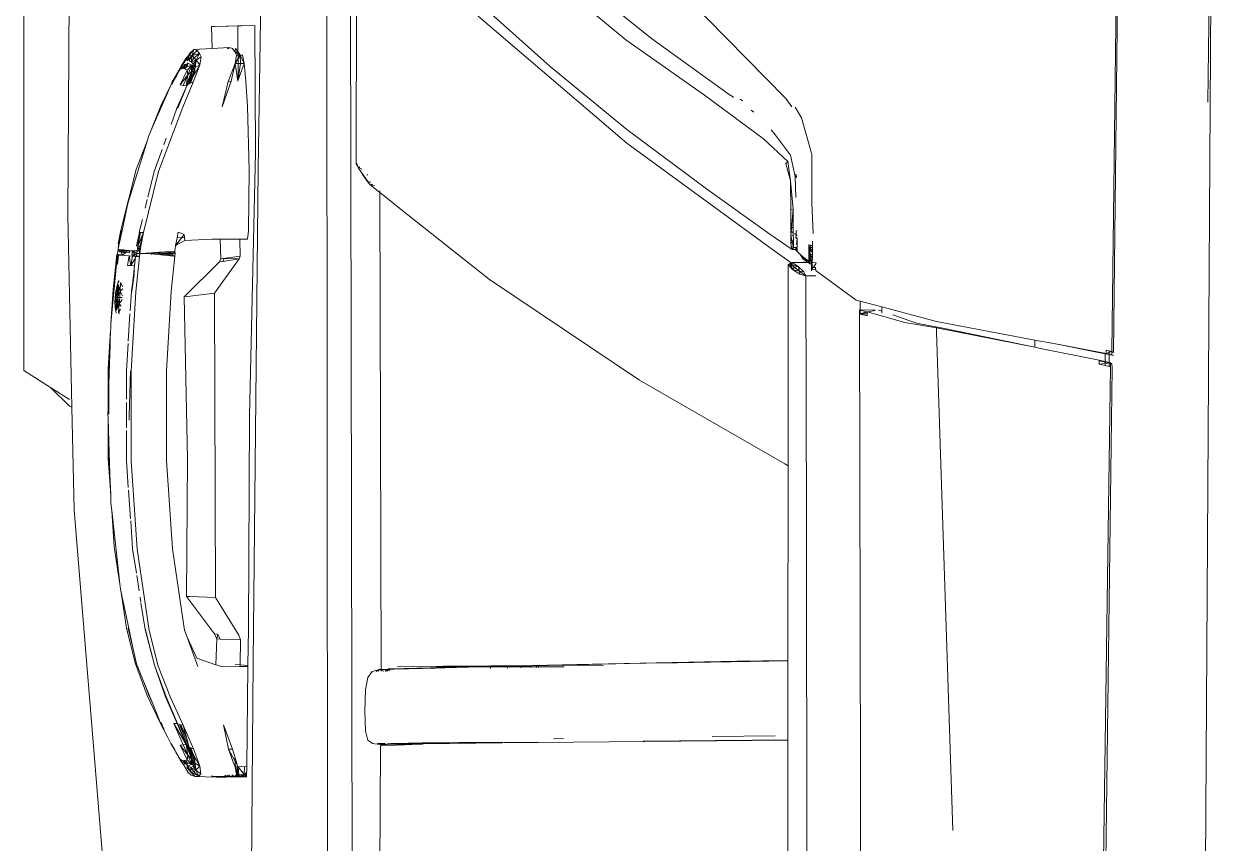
# Model space of a CAD drawing. Header units: millimetres. Extents: x 1010 to 1494, y -119 to 564.
# Drawn here: x 1339.3631 to 1339.8109, y 491.6305 to 491.9393 of the extents above; entities that cross this region are included whole.
import ezdxf

# ---------------------------------------------------------------- set-up
doc = ezdxf.new("R2010")
doc.units = ezdxf.units.MM
doc.layers.get('0').update_dxf_attribs({"lineweight": 9})
doc.layers.add('Edges', color=7, linetype='Continuous', lineweight=9)

# ---------------------------------------------------------------- blocks, each defined once
blk = doc.blocks.new('chevy tahoe pl')
at = {"layer": 'Edges'}
for p, q in [((178.406, 96.562), (178.631, 96.919)), ((178.631, 96.919), (207.671, 96.919)), ((178.158, 96.31), (178.406, 96.562)), ((178.246, 96.31), (178.406, 96.562)), ((172.014, 95.86), (176.776, 96.25)), ((176.776, 96.25), (178.144, 96.28)), ((178.144, 96.28), (180.7, 96.335)), ((178.144, 96.28), (178.158, 96.31)), ((180.7, 96.335), (185.23, 96.308)), ((176.772, 95.75), (175.796, 95.643)), ((176.288, 95.716), (176.772, 95.75)), ((176.868, 95.76), (176.772, 95.75)), ((176.975, 95.764), (176.868, 95.76)), ((176.975, 95.764), (177.463, 95.798)), ((177.249, 95.773), (176.975, 95.764)), ((177.249, 95.773), (177.465, 95.788)), ((177.695, 95.788), (177.249, 95.773)), ((177.991, 95.798), (177.463, 95.798)), ((177.465, 95.788), (177.695, 95.788)), ((177.991, 95.798), (177.695, 95.788)), ((178.055, 95.8), (177.991, 95.798)), ((178.052, 95.788), (178.447, 95.788)), ((178.125, 95.798), (178.054, 95.798)), ((178.125, 95.798), (178.055, 95.8)), ((178.655, 95.797), (178.125, 95.798)), ((178.447, 95.788), (178.125, 95.798)), ((178.447, 95.788), (178.657, 95.788)), ((178.865, 95.775), (178.447, 95.788)), ((178.655, 95.797), (179.172, 95.765)), ((178.657, 95.788), (178.865, 95.775)), ((178.865, 95.775), (178.952, 95.769)), ((179.172, 95.765), (178.865, 95.775)), ((179.172, 95.765), (179.182, 95.764)), ((179.212, 95.764), (179.182, 95.764)), ((179.256, 95.76), (179.212, 95.764)), ((179.256, 95.76), (179.712, 95.731)), ((179.581, 95.73), (179.256, 95.76)), ((175.683, 95.626), (175.208, 95.554)), ((175.683, 95.626), (175.209, 95.524)), ((175.726, 95.635), (175.683, 95.626)), ((175.796, 95.643), (175.726, 95.635)), ((176.288, 95.716), (175.796, 95.643)), ((179.39, 95.648), (179.405, 95.662)), ((179.395, 95.693), (179.475, 95.703)), ((179.405, 95.662), (179.448, 95.632)), ((179.52, 95.649), (179.405, 95.662)), ((179.435, 95.685), (179.477, 95.697)), ((179.435, 95.685), (179.605, 95.673)), ((179.477, 95.667), (179.435, 95.685)), ((179.475, 95.703), (179.603, 95.701)), ((179.475, 95.697), (179.475, 95.703)), ((179.477, 95.697), (179.52, 95.709)), ((179.605, 95.673), (179.477, 95.697)), ((179.605, 95.673), (179.477, 95.667)), ((179.52, 95.649), (179.477, 95.667)), ((179.52, 95.649), (179.49, 95.625)), ((179.52, 95.709), (179.605, 95.703)), ((179.52, 95.709), (179.605, 95.673)), ((179.52, 95.649), (179.605, 95.673)), ((179.605, 95.643), (179.52, 95.649)), ((179.52, 95.649), (179.577, 95.613)), ((179.568, 95.693), (179.603, 95.701)), ((179.581, 95.73), (179.711, 95.722)), ((180.048, 95.687), (179.581, 95.73)), ((179.603, 95.701), (179.602, 95.691)), ((179.603, 95.701), (179.73, 95.685)), ((179.639, 95.686), (179.603, 95.701)), ((179.605, 95.643), (179.603, 95.61)), ((179.605, 95.673), (179.605, 95.703)), ((179.605, 95.703), (179.69, 95.697)), ((179.69, 95.697), (179.605, 95.673)), ((179.732, 95.679), (179.605, 95.673)), ((179.605, 95.673), (179.732, 95.649)), ((179.775, 95.661), (179.605, 95.673)), ((179.605, 95.673), (179.605, 95.643)), ((179.69, 95.637), (179.605, 95.673)), ((179.69, 95.637), (179.605, 95.643)), ((179.69, 95.637), (179.627, 95.608)), ((179.69, 95.697), (179.732, 95.679)), ((179.732, 95.649), (179.69, 95.637)), ((179.69, 95.637), (179.804, 95.633)), ((179.69, 95.637), (179.721, 95.604)), ((179.712, 95.731), (180.177, 95.683)), ((179.73, 95.685), (179.729, 95.675)), ((179.73, 95.685), (179.826, 95.659)), ((179.732, 95.679), (179.775, 95.661)), ((179.775, 95.661), (179.732, 95.649)), ((179.746, 95.603), (179.804, 95.633)), ((179.805, 95.657), (179.826, 95.659)), ((179.825, 95.653), (179.826, 95.659)), ((180.048, 95.687), (180.046, 95.678)), ((180.046, 95.678), (180.046, 95.674)), ((180.049, 95.677), (180.046, 95.678)), ((180.046, 95.674), (180.049, 95.674)), ((180.049, 95.677), (180.048, 95.687)), ((180.168, 95.674), (180.048, 95.687)), ((180.128, 95.663), (180.048, 95.687)), ((180.049, 95.674), (180.049, 95.677)), ((180.174, 95.664), (180.049, 95.677)), ((180.049, 95.674), (180.166, 95.658)), ((180.164, 95.584), (180.166, 95.658)), ((180.169, 95.608), (180.164, 95.608)), ((180.169, 95.651), (180.165, 95.652)), ((180.165, 95.651), (180.169, 95.651)), ((180.169, 95.651), (180.165, 95.65)), ((180.165, 95.651), (180.169, 95.651)), ((180.169, 95.651), (180.165, 95.651)), ((180.168, 95.674), (180.169, 95.651)), ((180.169, 95.651), (180.174, 95.664)), ((180.169, 95.651), (180.169, 95.608)), ((180.212, 95.629), (180.169, 95.608)), ((180.192, 95.571), (180.169, 95.608)), ((180.174, 95.664), (180.176, 95.675)), ((180.176, 95.675), (180.177, 95.683)), ((180.179, 95.674), (180.176, 95.675)), ((180.177, 95.683), (180.179, 95.674)), ((180.22, 95.667), (180.179, 95.674)), ((180.212, 95.629), (180.192, 95.571)), ((180.236, 95.594), (180.192, 95.571)), ((180.203, 95.58), (180.242, 95.652)), ((180.203, 95.58), (180.21, 95.645)), ((180.236, 95.594), (180.203, 95.58)), ((180.242, 95.652), (180.21, 95.645)), ((180.212, 95.629), (180.237, 95.605)), ((180.22, 95.667), (180.229, 95.534)), ((180.22, 95.667), (180.244, 95.665)), ((180.223, 95.472), (180.22, 95.667)), ((180.236, 95.594), (180.229, 95.534)), ((180.242, 95.652), (180.236, 95.594)), ((180.244, 95.665), (180.242, 95.652)), ((180.255, 95.663), (180.244, 95.665)), ((180.255, 95.663), (180.318, 95.655)), ((180.495, 95.612), (180.255, 95.663)), ((180.316, 95.664), (180.314, 95.651)), ((180.497, 95.628), (180.316, 95.664)), ((180.316, 95.664), (180.453, 95.621)), ((180.318, 95.655), (180.496, 95.62)), ((180.496, 95.62), (180.495, 95.612)), ((180.852, 95.537), (180.495, 95.612)), ((180.497, 95.628), (180.496, 95.62)), ((181.305, 95.426), (180.497, 95.628)), ((174.313, 95.277), (174.733, 95.436)), ((174.733, 95.436), (175.208, 95.554)), ((174.966, 95.472), (174.734, 95.422)), ((174.966, 95.472), (175.208, 95.533)), ((175.209, 95.524), (174.966, 95.472)), ((175.208, 95.533), (175.08, 95.496)), ((175.208, 95.533), (175.209, 95.524)), ((176.263, 95.472), (175.939, 95.422)), ((177.432, 95.493), (176.258, 95.411)), ((176.633, 95.498), (176.263, 95.472)), ((177.043, 95.527), (176.662, 95.5)), ((177.436, 95.555), (177.076, 95.53)), ((178.624, 95.493), (177.432, 95.493)), ((177.834, 95.555), (177.436, 95.555)), ((178.206, 95.555), (177.872, 95.555)), ((177.972, 95.516), (178.032, 95.518)), ((178.032, 95.518), (178.624, 95.5)), ((178.628, 95.555), (178.251, 95.555)), ((179.681, 95.429), (178.624, 95.493)), ((178.994, 95.533), (178.628, 95.555)), ((179.385, 95.508), (179.024, 95.531)), ((179.685, 95.489), (179.425, 95.506)), ((179.684, 95.482), (179.685, 95.489)), ((179.909, 95.453), (179.684, 95.482)), ((180.026, 95.447), (179.684, 95.482)), ((179.816, 95.47), (179.685, 95.489)), ((179.958, 95.449), (179.828, 95.468)), ((180.026, 95.45), (180.027, 95.494)), ((180.026, 95.447), (180.026, 95.45)), ((180.065, 95.441), (180.026, 95.45)), ((180.026, 95.444), (180.026, 95.447)), ((180.149, 95.435), (180.026, 95.447)), ((180.031, 95.541), (180.027, 95.494)), ((180.156, 95.517), (180.027, 95.494)), ((180.027, 95.494), (180.153, 95.475)), ((180.125, 95.436), (180.027, 95.494)), ((180.156, 95.517), (180.031, 95.541)), ((180.148, 95.422), (180.149, 95.435)), ((180.149, 95.435), (180.152, 95.42)), ((180.153, 95.475), (180.152, 95.42)), ((180.153, 95.475), (180.156, 95.517)), ((180.153, 95.475), (180.189, 95.416)), ((180.156, 95.517), (180.164, 95.584)), ((180.173, 95.484), (180.169, 95.444)), ((180.169, 95.444), (180.223, 95.472)), ((180.169, 95.444), (180.189, 95.416)), ((180.173, 95.484), (180.223, 95.472)), ((180.223, 95.472), (180.189, 95.416)), ((180.196, 95.512), (180.203, 95.58)), ((180.227, 95.519), (180.196, 95.512)), ((180.227, 95.519), (180.203, 95.58)), ((180.222, 95.428), (180.223, 95.472)), ((180.227, 95.519), (180.223, 95.472)), ((180.229, 95.534), (180.227, 95.519)), ((181.694, 95.276), (180.852, 95.537)), ((173.949, 95.105), (174.313, 95.277)), ((174.488, 95.322), (174.199, 95.204)), ((174.314, 95.257), (174.488, 95.322)), ((174.399, 95.286), (174.314, 95.257)), ((174.734, 95.422), (174.488, 95.322)), ((175.185, 95.3), (174.713, 95.181)), ((175.187, 95.306), (174.715, 95.183)), ((175.185, 95.3), (174.715, 95.183)), ((176.258, 95.411), (175.178, 95.251)), ((175.187, 95.306), (175.185, 95.3)), ((175.544, 95.361), (175.187, 95.306)), ((175.614, 95.371), (175.555, 95.363)), ((175.614, 95.371), (175.618, 95.372)), ((175.906, 95.417), (175.705, 95.385)), ((180.147, 95.382), (179.681, 95.429)), ((180.147, 95.382), (180.148, 95.421)), ((180.188, 95.376), (180.147, 95.382)), ((180.152, 95.42), (180.148, 95.423)), ((180.148, 95.421), (180.148, 95.422)), ((180.152, 95.42), (180.148, 95.421)), ((180.152, 95.42), (180.148, 95.421)), ((180.152, 95.42), (180.148, 95.421)), ((180.152, 95.42), (180.148, 95.42)), ((180.152, 95.42), (180.189, 95.416)), ((180.152, 95.42), (180.152, 95.381)), ((180.188, 95.376), (180.189, 95.414)), ((180.288, 95.403), (180.188, 95.376)), ((180.188, 95.376), (180.223, 95.371)), ((180.188, 95.376), (180.19, 95.222)), ((180.199, 95.221), (180.188, 95.376)), ((180.288, 95.403), (180.189, 95.414)), ((180.222, 95.428), (180.222, 95.385)), ((180.222, 95.385), (180.223, 95.385)), ((180.223, 95.371), (180.223, 95.385)), ((180.223, 95.385), (180.239, 95.383)), ((180.223, 95.371), (180.24, 95.369)), ((180.239, 95.383), (180.469, 95.333)), ((180.239, 95.383), (180.24, 95.369)), ((180.24, 95.369), (180.287, 95.363)), ((180.288, 95.403), (180.287, 95.363)), ((180.287, 95.363), (180.469, 95.328)), ((180.288, 95.403), (180.289, 95.42)), ((180.47, 95.367), (180.288, 95.403)), ((180.288, 95.403), (180.469, 95.328)), ((180.288, 95.403), (180.47, 95.379)), ((180.289, 95.42), (180.47, 95.379)), ((180.47, 95.367), (180.469, 95.333)), ((180.469, 95.333), (180.469, 95.328)), ((181.281, 95.128), (180.469, 95.328)), ((180.471, 95.385), (180.47, 95.379)), ((180.47, 95.379), (180.47, 95.367)), ((180.642, 95.343), (180.471, 95.385)), ((180.907, 95.277), (180.791, 95.306)), ((181.305, 95.426), (181.694, 95.276)), ((181.743, 95.261), (181.694, 95.276)), ((174.199, 95.204), (173.956, 95.105)), ((174.199, 95.204), (174.314, 95.257)), ((174.314, 95.257), (174.243, 95.222)), ((174.703, 95.132), (174.285, 94.97)), ((174.715, 95.183), (174.293, 95.028)), ((174.713, 95.181), (174.293, 95.028)), ((174.715, 95.183), (174.296, 95.036)), ((174.314, 95.257), (174.315, 95.251)), ((175.178, 95.251), (174.703, 95.132)), ((180.181, 95.182), (180.153, 94.923)), ((180.167, 95.051), (180.201, 95.183)), ((180.183, 95.222), (180.176, 95.223)), ((180.183, 95.222), (180.181, 95.182)), ((180.2, 95.197), (180.181, 95.182)), ((180.19, 95.222), (180.183, 95.222)), ((180.199, 95.221), (180.19, 95.222)), ((180.19, 95.222), (180.194, 95.082)), ((180.202, 95.166), (180.194, 95.082)), ((180.194, 95.082), (180.206, 95.119)), ((180.206, 95.119), (180.199, 95.221)), ((180.211, 95.046), (180.206, 95.119)), ((181.278, 95.186), (180.938, 95.27)), ((181.572, 95.08), (181.278, 95.186)), ((182.135, 94.805), (181.281, 95.128)), ((181.819, 95.228), (181.743, 95.261)), ((181.819, 95.228), (182.151, 95.099)), ((182.264, 95.034), (181.819, 95.228)), ((173.672, 94.963), (173.582, 94.908)), ((173.646, 94.948), (173.669, 94.96)), ((173.661, 94.952), (173.669, 94.96)), ((173.669, 94.96), (173.672, 94.963)), ((173.764, 95.009), (173.672, 94.963)), ((173.672, 94.963), (173.673, 94.958)), ((173.956, 95.105), (173.764, 95.009)), ((173.764, 95.009), (173.949, 95.105)), ((173.864, 95.051), (173.956, 95.105)), ((173.917, 95.076), (173.944, 95.09)), ((174.285, 94.97), (173.919, 94.802)), ((174.296, 95.036), (173.94, 94.88)), ((174.293, 95.028), (173.94, 94.874)), ((174.293, 95.028), (173.94, 94.88)), ((173.944, 95.09), (173.952, 95.094)), ((174.293, 95.028), (174.296, 95.036)), ((177.436, 95.022), (176.261, 94.941)), ((178.628, 95.023), (177.436, 95.022)), ((179.685, 94.959), (178.628, 95.023)), ((180.151, 94.911), (179.685, 94.959)), ((180.153, 94.923), (180.194, 95.082)), ((180.194, 95.082), (180.167, 95.051)), ((180.179, 94.948), (180.167, 95.051)), ((180.194, 95.082), (180.179, 94.948)), ((180.197, 94.918), (180.194, 95.082)), ((180.194, 95.082), (180.195, 94.907)), ((180.211, 95.046), (180.197, 94.918)), ((180.22, 94.915), (180.211, 95.046)), ((181.724, 95.025), (181.632, 95.059)), ((182.12, 94.883), (181.903, 94.961)), ((182.146, 95.091), (182.161, 95.085)), ((182.435, 94.959), (182.151, 95.099)), ((182.161, 95.085), (182.264, 95.034)), ((182.435, 94.959), (182.264, 95.034)), ((182.442, 94.95), (182.435, 94.959)), ((182.469, 94.945), (182.435, 94.959)), ((182.565, 94.882), (182.435, 94.959)), ((173.464, 94.838), (173.396, 94.796)), ((173.396, 94.796), (173.461, 94.832)), ((173.431, 94.828), (173.396, 94.796)), ((173.446, 94.806), (173.404, 94.78)), ((173.646, 94.948), (173.431, 94.828)), ((173.461, 94.832), (173.431, 94.828)), ((173.461, 94.832), (173.442, 94.799)), ((173.458, 94.746), (173.65, 94.841)), ((173.464, 94.838), (173.461, 94.832)), ((173.468, 94.844), (173.464, 94.838)), ((173.56, 94.896), (173.468, 94.844)), ((173.65, 94.841), (173.516, 94.739)), ((173.516, 94.739), (173.657, 94.801)), ((173.646, 94.948), (173.56, 94.896)), ((173.651, 94.947), (173.56, 94.896)), ((173.646, 94.948), (173.598, 94.917)), ((173.919, 94.802), (173.603, 94.665)), ((173.625, 94.72), (173.927, 94.851)), ((173.625, 94.72), (173.919, 94.802)), ((173.646, 94.948), (173.651, 94.947)), ((173.935, 94.873), (173.647, 94.749)), ((173.65, 94.841), (173.657, 94.801)), ((173.661, 94.952), (173.651, 94.947)), ((173.657, 94.801), (173.94, 94.923)), ((173.657, 94.801), (173.659, 94.759)), ((173.659, 94.759), (173.94, 94.923)), ((173.659, 94.759), (173.94, 94.88)), ((173.75, 94.755), (173.923, 94.83)), ((173.812, 94.802), (173.924, 94.833)), ((173.927, 94.851), (173.919, 94.802)), ((173.94, 94.874), (173.935, 94.873)), ((173.94, 94.923), (173.94, 94.88)), ((173.94, 94.88), (173.94, 94.874)), ((176.261, 94.941), (175.181, 94.781)), ((180.153, 94.923), (180.151, 94.911)), ((180.151, 94.911), (180.195, 94.907)), ((180.179, 94.948), (180.153, 94.923)), ((180.197, 94.918), (180.179, 94.948)), ((180.195, 94.907), (180.22, 94.911)), ((180.197, 94.918), (180.22, 94.915)), ((180.22, 94.911), (180.22, 94.915)), ((180.22, 94.911), (180.29, 94.901)), ((180.29, 94.901), (180.294, 94.9)), ((180.29, 94.901), (180.44, 94.788)), ((180.294, 94.9), (180.361, 94.776)), ((180.294, 94.9), (180.397, 94.88)), ((180.298, 94.899), (180.44, 94.788)), ((180.397, 94.88), (180.403, 94.782)), ((180.397, 94.88), (180.472, 94.866)), ((180.472, 94.866), (180.44, 94.788)), ((182.123, 94.873), (182.12, 94.883)), ((182.427, 94.749), (182.12, 94.883)), ((182.417, 94.753), (182.123, 94.873)), ((182.468, 94.668), (182.135, 94.805)), ((182.417, 94.759), (182.421, 94.8)), ((182.431, 94.84), (182.421, 94.8)), ((182.421, 94.8), (182.565, 94.739)), ((182.431, 94.84), (182.626, 94.746)), ((182.431, 94.84), (182.565, 94.739)), ((182.442, 94.95), (182.455, 94.942)), ((182.455, 94.942), (182.469, 94.945)), ((182.455, 94.942), (182.636, 94.844)), ((182.469, 94.945), (182.636, 94.844)), ((182.469, 94.945), (182.688, 94.824)), ((182.469, 94.945), (182.569, 94.88)), ((182.637, 94.841), (182.636, 94.844)), ((182.636, 94.844), (182.73, 94.789)), ((182.637, 94.841), (182.73, 94.789)), ((182.652, 94.799), (182.637, 94.841)), ((182.639, 94.835), (182.645, 94.832)), ((182.64, 94.834), (182.645, 94.832)), ((182.64, 94.834), (182.645, 94.832)), ((182.641, 94.831), (182.645, 94.832)), ((182.645, 94.832), (182.688, 94.824)), ((182.794, 94.756), (182.645, 94.832)), ((182.646, 94.816), (182.701, 94.78)), ((182.688, 94.824), (182.73, 94.789)), ((182.794, 94.756), (182.688, 94.824)), ((173.291, 94.697), (173.236, 94.641)), ((173.252, 94.693), (173.236, 94.641)), ((173.291, 94.697), (173.241, 94.593)), ((173.241, 94.593), (173.296, 94.659)), ((173.252, 94.693), (173.288, 94.732)), ((173.288, 94.732), (173.396, 94.796)), ((173.291, 94.697), (173.358, 94.753)), ((173.375, 94.737), (173.291, 94.697)), ((173.291, 94.697), (173.352, 94.698)), ((173.291, 94.697), (173.296, 94.659)), ((173.296, 94.659), (173.352, 94.698)), ((173.32, 94.63), (173.296, 94.659)), ((173.32, 94.63), (173.352, 94.698)), ((173.32, 94.63), (173.452, 94.674)), ((173.32, 94.63), (173.37, 94.669)), ((173.352, 94.698), (173.375, 94.737)), ((173.352, 94.698), (173.37, 94.669)), ((173.375, 94.737), (173.358, 94.753)), ((173.37, 94.669), (173.452, 94.674)), ((173.625, 94.72), (173.374, 94.579)), ((173.603, 94.665), (173.374, 94.579)), ((173.375, 94.737), (173.442, 94.799)), ((173.395, 94.686), (173.375, 94.737)), ((173.442, 94.799), (173.395, 94.686)), ((173.395, 94.686), (173.458, 94.746)), ((173.395, 94.686), (173.516, 94.739)), ((173.395, 94.686), (173.471, 94.688)), ((173.395, 94.686), (173.471, 94.645)), ((173.395, 94.643), (173.395, 94.686)), ((173.395, 94.643), (173.471, 94.645)), ((173.404, 94.78), (173.447, 94.784)), ((173.404, 94.78), (173.404, 94.737)), ((173.452, 94.767), (173.404, 94.737)), ((173.625, 94.72), (173.412, 94.64)), ((173.452, 94.674), (173.412, 94.64)), ((173.442, 94.799), (173.458, 94.746)), ((173.647, 94.749), (173.452, 94.674)), ((173.625, 94.72), (173.452, 94.674)), ((173.458, 94.746), (173.516, 94.739)), ((173.659, 94.759), (173.471, 94.645)), ((173.659, 94.759), (173.471, 94.688)), ((173.516, 94.739), (173.471, 94.688)), ((173.471, 94.645), (173.617, 94.7)), ((173.471, 94.688), (173.471, 94.645)), ((173.659, 94.759), (173.516, 94.739)), ((173.603, 94.665), (173.625, 94.72)), ((173.625, 94.72), (173.647, 94.749)), ((173.659, 94.759), (173.694, 94.769)), ((173.659, 94.759), (173.659, 94.754)), ((173.659, 94.735), (173.659, 94.73)), ((175.085, 94.746), (174.697, 94.605)), ((175.085, 94.746), (174.81, 94.617)), ((175.181, 94.781), (175.085, 94.746)), ((175.628, 94.756), (175.13, 94.383)), ((175.627, 94.713), (175.615, 94.372)), ((175.628, 94.756), (175.627, 94.713)), ((177.453, 94.744), (175.628, 94.756)), ((179.614, 94.786), (177.453, 94.744)), ((179.619, 94.743), (179.614, 94.786)), ((180.077, 94.315), (179.614, 94.786)), ((179.659, 94.383), (179.619, 94.743)), ((180.403, 94.782), (180.361, 94.776)), ((180.381, 94.418), (180.361, 94.776)), ((180.44, 94.788), (180.403, 94.782)), ((182.417, 94.759), (182.417, 94.753)), ((182.417, 94.759), (182.565, 94.739)), ((182.417, 94.759), (182.609, 94.688)), ((182.417, 94.759), (182.609, 94.645)), ((182.427, 94.749), (182.417, 94.753)), ((182.427, 94.749), (182.448, 94.722)), ((182.627, 94.674), (182.427, 94.749)), ((182.448, 94.722), (182.468, 94.668)), ((182.448, 94.722), (182.627, 94.674)), ((182.448, 94.722), (182.663, 94.64)), ((182.448, 94.722), (182.699, 94.579)), ((182.455, 94.702), (182.609, 94.645)), ((182.699, 94.579), (182.468, 94.668)), ((182.565, 94.739), (182.626, 94.746)), ((182.565, 94.739), (182.609, 94.688)), ((182.691, 94.686), (182.565, 94.739)), ((182.609, 94.688), (182.691, 94.686)), ((182.609, 94.688), (182.609, 94.645)), ((182.691, 94.686), (182.609, 94.645)), ((182.609, 94.645), (182.691, 94.643)), ((182.626, 94.746), (182.652, 94.799)), ((182.691, 94.686), (182.626, 94.746)), ((182.627, 94.674), (182.663, 94.64)), ((182.759, 94.628), (182.627, 94.674)), ((182.712, 94.667), (182.627, 94.674)), ((182.701, 94.737), (182.641, 94.776)), ((182.701, 94.78), (182.646, 94.786)), ((182.691, 94.686), (182.652, 94.799)), ((182.72, 94.737), (182.652, 94.799)), ((182.691, 94.686), (182.72, 94.737)), ((182.691, 94.686), (182.691, 94.643)), ((182.701, 94.78), (182.701, 94.737)), ((182.735, 94.694), (182.712, 94.667)), ((182.759, 94.628), (182.712, 94.667)), ((182.857, 94.708), (182.73, 94.789)), ((182.749, 94.721), (182.735, 94.694)), ((182.759, 94.628), (182.735, 94.694)), ((182.792, 94.653), (182.735, 94.694)), ((182.82, 94.682), (182.735, 94.694)), ((182.794, 94.756), (182.749, 94.748)), ((182.826, 94.716), (182.749, 94.748)), ((182.82, 94.682), (182.749, 94.748)), ((182.82, 94.682), (182.749, 94.721)), ((182.759, 94.628), (182.792, 94.653)), ((182.82, 94.682), (182.792, 94.653)), ((182.847, 94.585), (182.792, 94.653)), ((182.826, 94.716), (182.794, 94.756)), ((182.826, 94.716), (182.82, 94.682)), ((182.82, 94.682), (182.901, 94.657)), ((182.82, 94.682), (182.888, 94.616)), ((182.82, 94.682), (182.847, 94.585)), ((182.901, 94.657), (182.826, 94.716)), ((182.901, 94.657), (182.857, 94.708)), ((182.888, 94.616), (182.901, 94.657)), ((182.916, 94.413), (182.901, 94.657)), ((173.236, 94.641), (173.222, 94.226)), ((173.236, 94.641), (173.241, 94.593)), ((173.32, 94.63), (173.241, 94.593)), ((173.241, 94.593), (173.271, 94.564)), ((173.32, 94.63), (173.271, 94.564)), ((173.271, 94.564), (173.374, 94.579)), ((173.412, 94.64), (173.32, 94.63)), ((173.32, 94.63), (173.374, 94.579)), ((173.412, 94.64), (173.374, 94.579)), ((174.81, 94.617), (174.721, 94.365)), ((182.663, 94.64), (182.699, 94.579)), ((182.759, 94.628), (182.663, 94.64)), ((182.759, 94.628), (182.699, 94.579)), ((182.805, 94.562), (182.699, 94.579)), ((182.805, 94.562), (182.759, 94.628)), ((182.759, 94.628), (182.847, 94.585)), ((182.847, 94.585), (182.805, 94.562)), ((182.847, 94.585), (182.888, 94.616)), ((173.235, 94.376), (173.232, 94.213)), ((173.235, 94.376), (173.234, 94.419)), ((173.247, 94.419), (173.234, 94.419)), ((173.238, 94.229), (173.235, 94.376)), ((174.719, 94.36), (174.691, 94.28)), ((174.721, 94.365), (174.719, 94.36)), ((175.063, 94.352), (174.721, 94.365)), ((175.061, 94.309), (175.063, 94.352)), ((175.128, 94.34), (175.061, 94.309)), ((175.13, 94.383), (175.063, 94.352)), ((175.128, 94.34), (175.063, 94.352)), ((175.615, 94.372), (175.114, 94.062)), ((175.128, 94.34), (175.13, 94.383)), ((175.615, 94.372), (179.659, 94.383)), ((180.118, 94.056), (179.659, 94.383)), ((180.381, 94.309), (180.381, 94.418)), ((183.209, 94.424), (182.916, 94.413)), ((182.929, 94.189), (182.916, 94.413)), ((183.209, 94.381), (183.209, 94.424)), ((183.209, 94.381), (183.214, 94.074)), ((183.222, 93.848), (183.209, 94.381)), ((173.238, 94.229), (173.232, 94.213)), ((173.232, 94.213), (173.232, 94.117)), ((173.253, 94.246), (173.238, 94.229)), ((173.239, 94.129), (173.238, 94.229)), ((173.254, 94.212), (173.238, 94.195)), ((173.255, 94.184), (173.238, 94.195)), ((173.239, 94.129), (173.238, 94.195)), ((173.598, 94.199), (173.365, 94.071)), ((173.391, 94.121), (173.598, 94.199)), ((173.598, 94.199), (173.92, 94.266)), ((173.598, 94.199), (173.599, 94.146)), ((173.599, 94.146), (173.92, 94.266)), ((174.691, 94.28), (174.696, 94.045)), ((175.061, 94.309), (175.052, 94.036)), ((180.083, 94.272), (180.077, 94.315)), ((180.117, 94.298), (180.077, 94.315)), ((180.083, 94.272), (180.118, 94.056)), ((180.123, 94.255), (180.083, 94.272)), ((180.381, 94.309), (180.117, 94.298)), ((180.153, 94.042), (180.117, 94.298)), ((180.123, 94.255), (180.118, 94.056)), ((180.379, 94.045), (180.381, 94.309)), ((182.141, 94.28), (182.478, 94.16)), ((182.477, 94.201), (182.141, 94.28)), ((182.477, 94.201), (182.715, 94.111)), ((182.478, 94.16), (182.477, 94.201)), ((182.929, 94.189), (182.911, 94.209)), ((182.912, 94.192), (182.929, 94.189)), ((182.915, 94.146), (182.929, 94.189)), ((151.506, 94.055), (174.764, 93.869)), ((173.231, 94.014), (173.23, 93.957)), ((173.232, 94.117), (173.231, 94.104)), ((173.235, 94.114), (173.231, 94.104)), ((173.231, 94.104), (173.231, 94.014)), ((173.231, 94.084), (173.258, 94.058)), ((173.259, 93.99), (173.231, 94.076)), ((173.24, 94.044), (173.231, 94.014)), ((173.259, 93.99), (173.231, 94.019)), ((173.232, 94.117), (173.235, 94.114)), ((173.239, 94.129), (173.235, 94.114)), ((173.235, 94.114), (173.24, 94.109)), ((173.239, 94.129), (173.256, 94.145)), ((173.24, 94.109), (173.239, 94.129)), ((173.241, 94.079), (173.24, 94.109)), ((173.24, 94.109), (173.258, 94.093)), ((173.241, 94.046), (173.24, 94.044)), ((173.24, 94.044), (173.24, 93.957)), ((173.257, 94.1), (173.241, 94.046)), ((173.279, 94.082), (173.241, 94.046)), ((173.382, 94.076), (173.241, 94.079)), ((173.241, 94.067), (173.241, 94.079)), ((173.241, 94.046), (173.241, 94.067)), ((173.258, 94.093), (173.365, 94.11)), ((173.258, 94.093), (173.365, 94.071)), ((173.258, 94.093), (173.258, 94.058)), ((173.258, 94.058), (173.365, 94.071)), ((173.258, 94.058), (173.259, 93.99)), ((173.259, 93.99), (173.365, 94.071)), ((173.392, 94.107), (173.279, 94.082)), ((173.279, 94.096), (173.279, 94.082)), ((173.365, 94.11), (173.391, 94.121)), ((173.365, 94.11), (173.365, 94.071)), ((173.365, 94.071), (173.382, 94.076)), ((173.368, 93.955), (173.365, 94.071)), ((173.377, 94.115), (173.392, 94.107)), ((173.382, 94.076), (173.599, 94.146)), ((173.392, 94.107), (173.391, 94.121)), ((173.472, 94.115), (173.392, 94.107)), ((174.717, 94.044), (174.696, 94.045)), ((174.696, 94.045), (174.698, 93.939)), ((174.717, 93.994), (174.72, 94.044)), ((174.72, 94.044), (174.724, 94.107)), ((175.052, 94.036), (174.72, 94.044)), ((175.052, 94.036), (175.114, 94.062)), ((180.153, 94.042), (180.118, 94.056)), ((180.379, 94.045), (180.153, 94.042)), ((180.378, 93.947), (180.379, 94.045)), ((182.478, 94.16), (182.715, 94.111)), ((182.48, 94.074), (182.715, 94.111)), ((182.48, 94.074), (182.5, 94.067)), ((182.48, 94.074), (182.716, 94.04)), ((183.214, 94.074), (182.5, 94.067)), ((182.5, 94.067), (182.717, 93.988)), ((182.715, 94.111), (182.824, 94.092)), ((182.715, 94.111), (182.716, 94.04)), ((182.825, 94.042), (182.715, 94.111)), ((182.825, 94.042), (182.716, 94.04)), ((182.716, 94.04), (182.717, 93.988)), ((182.825, 94.042), (182.717, 93.988)), ((182.717, 93.988), (182.826, 94.011)), ((182.824, 94.092), (182.869, 94.113)), ((182.825, 94.042), (182.824, 94.092)), ((182.825, 94.042), (182.869, 94.113)), ((182.825, 94.042), (182.87, 94.068)), ((182.826, 94.011), (182.825, 94.042)), ((182.869, 94.113), (182.915, 94.146)), ((182.87, 94.068), (182.869, 94.113)), ((182.916, 94.104), (182.869, 94.113)), ((182.87, 94.068), (182.916, 94.104)), ((183.22, 93.848), (183.214, 94.074)), ((173.23, 93.957), (173.24, 93.957)), ((173.259, 93.99), (173.24, 93.957)), ((173.24, 93.957), (173.368, 93.955)), ((173.259, 93.99), (173.367, 93.987)), ((173.259, 93.99), (173.294, 93.956)), ((173.259, 93.99), (173.26, 93.956)), ((173.368, 93.955), (174.698, 93.939)), ((174.698, 93.939), (174.71, 93.939)), ((174.71, 93.939), (174.717, 93.994)), ((174.71, 93.939), (175.194, 93.933)), ((174.764, 93.869), (181.312, 93.804)), ((175.194, 93.933), (178.031, 93.918)), ((178.031, 93.918), (181.531, 93.839)), ((180.378, 93.947), (180.492, 93.93)), ((180.492, 93.93), (181.296, 93.922)), ((181.296, 93.922), (182.148, 93.946)), ((182.148, 93.946), (182.482, 93.965)), ((182.482, 93.965), (182.717, 93.988)), ((181.312, 93.804), (185.332, 93.741)), ((181.531, 93.839), (183.22, 93.848)), ((183.22, 93.848), (183.222, 93.848)), ((185.237, 92.891), (148.373, 92.86)), ((185.032, 92.579), (148.387, 92.509)), ((181.233, 92.409), (181.323, 92.469)), ((181.238, 92.415), (181.278, 92.439)), ((181.312, 92.427), (181.336, 92.473)), ((181.318, 92.463), (181.336, 92.473)), ((181.323, 92.469), (181.336, 92.473)), ((181.336, 92.473), (181.335, 92.451)), ((181.382, 92.502), (181.336, 92.473)), ((181.336, 92.473), (181.371, 92.489)), ((181.336, 92.473), (181.34, 92.456)), ((181.371, 92.489), (181.382, 92.502)), ((181.383, 92.489), (181.382, 92.502)), ((184.912, 92.491), (181.382, 92.502)), ((173.66, 92.186), (173.674, 92.285)), ((173.716, 92.345), (173.674, 92.285)), ((173.716, 92.345), (173.842, 92.375)), ((174.109, 92.385), (173.842, 92.375)), ((174.388, 92.376), (174.109, 92.385)), ((174.552, 92.347), (174.388, 92.376)), ((174.552, 92.347), (174.631, 92.288)), ((174.631, 92.288), (174.657, 92.188)), ((181.102, 92.313), (180.998, 92.184)), ((181.092, 92.258), (181.102, 92.313)), ((181.102, 92.313), (181.233, 92.409)), ((181.102, 92.313), (181.144, 92.35)), ((181.111, 92.278), (181.102, 92.313)), ((181.144, 92.35), (181.137, 92.306)), ((181.144, 92.35), (181.238, 92.415)), ((181.233, 92.343), (181.234, 92.359)), ((181.238, 92.415), (181.235, 92.41)), ((181.238, 92.412), (181.238, 92.415)), ((173.644, 92.178), (171.631, 92.187)), ((173.644, 92.167), (173.644, 92.178)), ((173.66, 92.167), (173.644, 92.167)), ((173.665, 91.654), (173.644, 92.167)), ((173.66, 92.186), (173.66, 92.167)), ((173.676, 92.167), (173.66, 92.167)), ((173.66, 92.167), (173.66, 92.091)), ((173.675, 92.217), (173.674, 92.21)), ((173.674, 92.21), (173.674, 92.116)), ((173.674, 92.21), (173.675, 92.21)), ((173.676, 92.122), (173.674, 92.116)), ((173.674, 92.116), (173.676, 92.116)), ((174.657, 92.188), (174.632, 92.235)), ((174.657, 92.188), (174.633, 92.21)), ((174.658, 92.169), (174.634, 92.169)), ((174.657, 92.188), (174.635, 92.131)), ((174.657, 92.188), (174.658, 92.169)), ((174.658, 92.169), (174.657, 92.094)), ((180.998, 92.184), (174.658, 92.169)), ((174.658, 92.169), (174.66, 92.073)), ((180.998, 92.184), (180.937, 92.108)), ((181.022, 92.184), (180.998, 92.184)), ((173.663, 91.89), (173.66, 92.091)), ((173.66, 92.091), (173.667, 92.067)), ((173.667, 92.067), (173.677, 92.084)), ((173.667, 92.067), (173.667, 92.064)), ((173.667, 92.064), (173.674, 92.034)), ((173.668, 91.96), (173.667, 92.064)), ((173.667, 91.942), (173.668, 91.96)), ((173.674, 92.034), (173.668, 91.96)), ((173.674, 92.034), (173.669, 91.865)), ((173.677, 92.033), (173.674, 92.034)), ((173.674, 92.034), (173.679, 91.654)), ((174.636, 92.113), (174.657, 92.094)), ((174.664, 92.069), (174.636, 92.11)), ((174.637, 92.089), (174.637, 92.093)), ((174.637, 92.093), (174.658, 92.075)), ((174.664, 92.069), (174.643, 92.065)), ((174.658, 92.063), (174.646, 92.052)), ((174.657, 92.094), (174.658, 92.075)), ((174.658, 92.075), (174.66, 92.073)), ((174.658, 92.075), (174.658, 92.063)), ((174.66, 92.066), (174.658, 92.063)), ((174.658, 92.063), (174.66, 91.997)), ((174.66, 92.073), (174.664, 92.069)), ((174.66, 92.073), (174.66, 92.066)), ((174.664, 92.069), (174.66, 92.066)), ((174.66, 92.066), (174.665, 91.881)), ((174.664, 92.069), (174.669, 91.866)), ((180.937, 92.108), (180.788, 91.919)), ((173.667, 91.942), (173.663, 91.89)), ((173.663, 91.89), (173.667, 91.875)), ((173.665, 91.654), (173.663, 91.89)), ((173.665, 91.654), (173.667, 91.875)), ((173.669, 91.865), (173.667, 91.942)), ((173.667, 91.875), (173.667, 91.942)), ((173.667, 91.875), (173.669, 91.865)), ((173.672, 91.654), (173.669, 91.865)), ((173.68, 91.805), (173.679, 91.654)), ((174.665, 91.881), (174.669, 91.866)), ((174.665, 91.881), (174.667, 91.805)), ((174.667, 91.805), (174.669, 91.866)), ((174.667, 91.805), (174.677, 91.443)), ((174.669, 91.866), (174.683, 91.342)), ((174.697, 91.949), (174.701, 91.342)), ((180.788, 91.919), (179.845, 90.727)), ((173.666, 91.622), (173.665, 91.654)), ((173.665, 91.654), (173.672, 91.654)), ((173.673, 91.622), (173.672, 91.654)), ((173.672, 91.654), (173.679, 91.654)), ((173.68, 91.622), (173.679, 91.654)), ((173.679, 91.654), (173.682, 91.654)), ((173.673, 91.622), (173.666, 91.622)), ((173.667, 91.606), (173.666, 91.622)), ((173.676, 91.381), (173.667, 91.606)), ((173.68, 90.56), (173.667, 91.606)), ((173.676, 91.381), (173.673, 91.622)), ((173.68, 91.622), (173.673, 91.622)), ((173.683, 91.622), (173.68, 91.622)), ((173.68, 91.545), (173.68, 91.622)), ((173.68, 91.545), (173.68, 91.34)), ((173.683, 91.34), (173.68, 91.545)), ((173.677, 91.34), (173.676, 91.381)), ((173.68, 91.34), (173.677, 91.34)), ((173.677, 91.324), (173.677, 91.34)), ((173.678, 91.319), (173.677, 91.324)), ((173.683, 91.34), (173.68, 91.34)), ((173.68, 91.34), (173.68, 91.319)), ((173.686, 91.34), (173.683, 91.34)), ((173.683, 91.319), (173.683, 91.34)), ((174.68, 91.342), (174.676, 91.342)), ((174.677, 91.443), (174.68, 91.342)), ((174.68, 91.342), (174.68, 91.321)), ((174.683, 91.342), (174.68, 91.342)), ((174.683, 91.342), (174.684, 91.322)), ((174.692, 91.342), (174.683, 91.342)), ((174.691, 91.434), (174.692, 91.342)), ((174.701, 91.342), (174.692, 91.342)), ((174.692, 91.342), (174.692, 91.321)), ((174.701, 91.342), (174.701, 91.321)), ((173.68, 91.319), (173.678, 91.319)), ((173.68, 91.266), (173.678, 91.319)), ((173.68, 91.319), (173.68, 91.266)), ((173.683, 91.319), (173.68, 91.319)), ((173.686, 90.531), (173.68, 91.266)), ((173.686, 91.134), (173.68, 91.266)), ((173.687, 91.319), (173.683, 91.319)), ((173.686, 91.134), (173.683, 91.319)), ((174.68, 91.321), (174.676, 91.321)), ((174.684, 91.322), (174.68, 91.321)), ((174.68, 91.321), (174.692, 90.85)), ((174.684, 91.322), (174.684, 91.321)), ((174.692, 91.321), (174.684, 91.322)), ((174.684, 91.321), (174.692, 91.076)), ((174.692, 91.321), (174.692, 91.076)), ((174.701, 91.321), (174.692, 91.321)), ((174.701, 91.321), (174.705, 90.714)), ((173.693, 90.557), (173.686, 91.134)), ((173.69, 91.019), (173.686, 91.134)), ((174.692, 91.076), (174.692, 91.006)), ((174.692, 91.006), (174.699, 90.714)), ((174.692, 91.006), (174.692, 90.85)), ((174.692, 90.85), (174.696, 90.714)), ((174.692, 90.85), (174.692, 90.714)), ((181.657, 88.903), (183.346, 90.88)), ((182.673, 89.92), (183.52, 90.868)), ((174.672, 90.714), (174.692, 90.714)), ((174.692, 90.714), (174.696, 90.714)), ((174.692, 90.714), (174.693, 90.49)), ((174.696, 90.714), (174.699, 90.714)), ((174.696, 90.714), (174.697, 90.649)), ((174.699, 90.714), (174.705, 90.714)), ((174.699, 90.714), (174.704, 90.526)), ((174.705, 90.714), (174.707, 90.49)), ((178.505, 88.732), (179.845, 90.727)), ((173.716, 86.761), (173.68, 90.56)), ((174.697, 90.555), (174.697, 90.649)), ((174.697, 90.555), (174.699, 90.49)), ((173.691, 90.075), (173.686, 90.531)), ((174.693, 90.49), (174.677, 90.49)), ((174.699, 90.49), (174.693, 90.49)), ((174.693, 90.49), (174.693, 90.314)), ((174.699, 90.49), (174.703, 90.314)), ((174.699, 90.49), (174.705, 90.49)), ((174.704, 90.526), (174.705, 90.49)), ((174.705, 90.49), (174.708, 90.351)), ((174.707, 90.49), (174.705, 90.49)), ((174.707, 90.49), (174.708, 90.351)), ((174.693, 90.314), (174.681, 90.313)), ((174.703, 90.314), (174.693, 90.314)), ((174.693, 90.314), (174.693, 90.175)), ((174.707, 90.216), (174.703, 90.314)), ((174.703, 90.314), (174.704, 90.175)), ((174.708, 90.351), (174.725, 89.568)), ((174.684, 90.175), (174.693, 90.175)), ((174.693, 90.105), (174.685, 90.105)), ((174.686, 90.078), (174.693, 90.078)), ((174.693, 90.175), (174.704, 90.175)), ((174.693, 90.175), (174.693, 90.105)), ((174.704, 90.105), (174.693, 90.105)), ((174.693, 90.105), (174.693, 90.078)), ((174.693, 90.078), (174.704, 90.078)), ((174.693, 90.078), (174.693, 89.734)), ((174.704, 90.175), (174.711, 89.951)), ((174.725, 89.568), (174.707, 90.216)), ((174.711, 89.951), (174.713, 89.588)), ((174.711, 89.951), (174.718, 89.618)), ((174.718, 89.694), (174.711, 89.951)), ((181.839, 88.904), (182.673, 89.92)), ((183.862, 89.916), (183.029, 88.917)), ((173.742, 89.744), (173.737, 89.876)), ((174.713, 89.588), (174.704, 89.21)), ((174.718, 89.694), (174.721, 89.59)), ((174.721, 89.588), (174.721, 89.59)), ((174.735, 88.865), (174.721, 89.588)), ((183.87, 89.592), (183.046, 88.575)), ((174.725, 89.568), (174.747, 88.516)), ((174.725, 89.568), (174.735, 88.865)), ((174.735, 88.865), (174.74, 88.645)), ((180.262, 86.995), (181.657, 88.903)), ((181.839, 88.904), (181.035, 87.827)), ((183.029, 88.917), (182.295, 87.869)), ((173.723, 86.761), (173.706, 88.686)), ((174.747, 88.233), (174.74, 88.645)), ((177.39, 86.801), (178.505, 88.732)), ((182.248, 86.788), (184.145, 88.645)), ((174.747, 88.516), (174.767, 87.436)), ((183.046, 88.575), (182.302, 87.54)), ((174.767, 87.436), (174.747, 88.233)), ((174.76, 87.568), (174.747, 88.233)), ((182.295, 87.869), (181.715, 87.087)), ((173.766, 87.767), (173.774, 86.931)), ((181.035, 87.827), (180.444, 86.999)), ((174.758, 87.576), (174.759, 87.517)), ((174.76, 87.568), (174.759, 87.517)), ((182.302, 87.54), (182.274, 87.499)), ((174.759, 87.517), (174.774, 86.761)), ((174.767, 87.436), (174.779, 86.761)), ((182.239, 87.395), (182.218, 87.366)), ((182.274, 87.499), (182.261, 87.482)), ((182.094, 87.248), (182.07, 87.215)), ((181.715, 87.087), (181.411, 86.761)), ((180.063, 86.718), (180.262, 86.995)), ((180.444, 86.999), (180.244, 86.703)), ((181.496, 86.725), (181.762, 86.927)), ((181.762, 86.927), (181.832, 86.982)), ((157.42, 86.764), (173.716, 86.761)), ((173.716, 86.761), (173.723, 86.761)), ((173.723, 86.761), (174.774, 86.761)), ((174.774, 86.761), (174.779, 86.761)), ((177.367, 86.759), (174.779, 86.761)), ((177.367, 86.759), (177.39, 86.801)), ((180.039, 86.756), (177.367, 86.759)), ((180.008, 86.727), (180.039, 86.756)), ((180.06, 86.727), (180.039, 86.756)), ((180.045, 86.722), (180.039, 86.756)), ((181.157, 86.728), (181.384, 86.789)), ((181.411, 86.761), (181.157, 86.728)), ((181.384, 86.789), (181.411, 86.761)), ((182.138, 86.707), (182.248, 86.788)), ((179.893, 86.522), (179.952, 86.608)), ((179.893, 86.522), (179.914, 86.603)), ((179.976, 86.698), (179.914, 86.603)), ((179.914, 86.603), (179.952, 86.608)), ((180.016, 86.624), (179.943, 86.548)), ((179.952, 86.608), (179.943, 86.548)), ((179.976, 86.698), (179.952, 86.608)), ((179.952, 86.608), (180.006, 86.679)), ((180.016, 86.624), (179.952, 86.608)), ((179.976, 86.698), (180.008, 86.727)), ((179.976, 86.698), (180.045, 86.722)), ((179.976, 86.698), (180.006, 86.679)), ((180.006, 86.679), (180.045, 86.722)), ((180.006, 86.679), (180.016, 86.624)), ((180.06, 86.727), (180.008, 86.727)), ((180.016, 86.624), (180.045, 86.722)), ((180.016, 86.624), (180.06, 86.689)), ((180.045, 86.722), (180.069, 86.701)), ((180.06, 86.727), (180.06, 86.713)), ((180.063, 86.718), (180.06, 86.727)), ((180.06, 86.713), (180.063, 86.718)), ((180.06, 86.713), (180.06, 86.695)), ((180.06, 86.689), (180.069, 86.701)), ((180.06, 86.695), (180.06, 86.689)), ((180.069, 86.701), (180.063, 86.718)), ((180.069, 86.701), (180.069, 86.605)), ((180.069, 86.605), (180.079, 86.499)), ((180.069, 86.605), (180.069, 86.469)), ((180.176, 86.597), (180.101, 86.52)), ((180.114, 86.561), (180.176, 86.597)), ((180.15, 86.565), (180.213, 86.639)), ((180.175, 86.594), (180.176, 86.597)), ((180.181, 86.601), (180.176, 86.597)), ((180.234, 86.653), (180.213, 86.639)), ((180.213, 86.639), (180.24, 86.639)), ((180.234, 86.653), (180.219, 86.639)), ((180.241, 86.653), (180.234, 86.653)), ((180.234, 86.653), (180.241, 86.652)), ((180.234, 86.639), (180.234, 86.653)), ((180.244, 86.703), (180.24, 86.639)), ((180.24, 86.639), (180.269, 86.639)), ((180.244, 86.703), (180.28, 86.719)), ((180.251, 86.639), (180.244, 86.703)), ((180.269, 86.687), (180.244, 86.703)), ((180.246, 86.651), (180.269, 86.649)), ((180.269, 86.653), (180.248, 86.653)), ((180.269, 86.687), (180.429, 86.72)), ((180.28, 86.719), (180.269, 86.687)), ((180.269, 86.639), (180.269, 86.687)), ((180.318, 86.687), (180.269, 86.687)), ((180.269, 86.639), (180.383, 86.638)), ((180.28, 86.719), (180.341, 86.72)), ((180.309, 86.645), (180.383, 86.638)), ((180.341, 86.72), (180.318, 86.687)), ((180.347, 86.688), (180.318, 86.687)), ((180.341, 86.72), (180.37, 86.72)), ((180.37, 86.72), (180.347, 86.688)), ((180.465, 86.689), (180.347, 86.688)), ((180.488, 86.721), (180.37, 86.72)), ((180.396, 86.653), (180.383, 86.638)), ((180.396, 86.653), (180.395, 86.638)), ((180.395, 86.652), (180.396, 86.653)), ((180.438, 86.652), (180.396, 86.653)), ((180.429, 86.72), (180.423, 86.688)), ((180.777, 86.691), (180.429, 86.72)), ((180.429, 86.637), (180.438, 86.652)), ((180.438, 86.652), (180.453, 86.672)), ((180.489, 86.652), (180.438, 86.652)), ((180.465, 86.689), (180.488, 86.721)), ((180.525, 86.689), (180.465, 86.689)), ((180.488, 86.721), (180.548, 86.721)), ((180.488, 86.637), (180.496, 86.648)), ((180.525, 86.689), (180.548, 86.721)), ((180.777, 86.691), (180.525, 86.689)), ((180.548, 86.721), (180.769, 86.723)), ((180.769, 86.723), (181.157, 86.728)), ((180.777, 86.691), (180.769, 86.723)), ((181.157, 86.728), (180.777, 86.691)), ((181.214, 86.665), (180.932, 86.654)), ((181.201, 86.647), (181.214, 86.665)), ((181.239, 86.656), (181.208, 86.647)), ((181.242, 86.654), (181.211, 86.647)), ((181.214, 86.665), (181.496, 86.725)), ((182.134, 86.664), (181.994, 86.578)), ((164.751, 86.506), (176.58, 86.512)), ((179.893, 86.522), (176.58, 86.512)), ((179.893, 86.522), (179.943, 86.548)), ((179.893, 86.445), (179.893, 86.522)), ((179.893, 86.445), (179.9, 86.445)), ((179.893, 86.389), (179.893, 86.445)), ((179.96, 86.445), (179.975, 86.445)), ((179.975, 86.445), (179.973, 86.392)), ((179.975, 86.445), (180.051, 86.446)), ((180.057, 86.385), (179.975, 86.445)), ((179.975, 86.436), (180.005, 86.436)), ((180.005, 86.436), (179.999, 86.393)), ((180.005, 86.436), (180.003, 86.393)), ((180.005, 86.436), (180.067, 86.436)), ((180.101, 86.52), (180.051, 86.471)), ((180.051, 86.471), (180.051, 86.446)), ((180.069, 86.469), (180.051, 86.471)), ((180.051, 86.446), (180.067, 86.446)), ((180.067, 86.436), (180.064, 86.385)), ((180.067, 86.446), (180.088, 86.484)), ((180.067, 86.446), (180.303, 86.482)), ((180.067, 86.436), (180.067, 86.446)), ((180.067, 86.446), (180.086, 86.443)), ((180.067, 86.436), (180.082, 86.436)), ((180.079, 86.499), (180.069, 86.568)), ((180.079, 86.499), (180.069, 86.495)), ((180.076, 86.469), (180.069, 86.469)), ((180.076, 86.469), (180.079, 86.499)), ((180.101, 86.466), (180.076, 86.469)), ((180.15, 86.565), (180.077, 86.5)), ((180.077, 86.5), (180.114, 86.561)), ((180.082, 86.436), (180.086, 86.443)), ((180.082, 86.436), (180.138, 86.435)), ((180.086, 86.443), (180.101, 86.466)), ((180.086, 86.443), (180.138, 86.435)), ((180.15, 86.565), (180.088, 86.484)), ((180.172, 86.483), (180.088, 86.484)), ((180.101, 86.466), (180.09, 86.436)), ((180.114, 86.561), (180.101, 86.52)), ((180.101, 86.501), (180.101, 86.52)), ((180.101, 86.466), (180.118, 86.483)), ((180.101, 86.466), (180.111, 86.483)), ((180.101, 86.466), (180.101, 86.483)), ((180.101, 86.466), (180.176, 86.481)), ((180.101, 86.466), (180.102, 86.436)), ((180.15, 86.565), (180.114, 86.561)), ((180.132, 86.435), (180.176, 86.481)), ((180.172, 86.483), (180.138, 86.435)), ((180.138, 86.435), (180.144, 86.435)), ((180.144, 86.435), (180.158, 86.433)), ((180.15, 86.435), (180.176, 86.481)), ((180.158, 86.433), (180.189, 86.435)), ((180.232, 86.483), (180.172, 86.483)), ((180.176, 86.481), (180.18, 86.483)), ((180.176, 86.483), (180.176, 86.481)), ((180.177, 86.483), (180.176, 86.481)), ((180.176, 86.481), (180.177, 86.435)), ((180.233, 86.456), (180.176, 86.481)), ((180.233, 86.455), (180.189, 86.435)), ((180.189, 86.435), (180.234, 86.434)), ((180.232, 86.483), (180.233, 86.455)), ((180.269, 86.483), (180.232, 86.483)), ((180.242, 86.434), (180.233, 86.483)), ((180.233, 86.455), (180.234, 86.434)), ((180.234, 86.434), (180.269, 86.434)), ((180.24, 86.458), (180.304, 86.483)), ((180.24, 86.456), (180.269, 86.457)), ((180.269, 86.457), (180.269, 86.483)), ((180.303, 86.482), (180.269, 86.483)), ((180.269, 86.457), (180.298, 86.459)), ((180.269, 86.434), (180.269, 86.457)), ((180.269, 86.434), (180.291, 86.434)), ((180.291, 86.434), (180.294, 86.439)), ((180.291, 86.434), (180.293, 86.434)), ((180.294, 86.439), (180.293, 86.434)), ((180.293, 86.434), (180.354, 86.433)), ((180.298, 86.459), (180.294, 86.439)), ((180.303, 86.482), (180.298, 86.459)), ((180.456, 86.423), (180.859, 86.441)), ((180.859, 86.441), (181.502, 86.443)), ((181.502, 86.443), (181.514, 86.444)), ((181.514, 86.444), (181.522, 86.445)), ((181.522, 86.445), (181.994, 86.578)), ((179.57, 85.852), (179.957, 86.387)), ((179.957, 86.387), (179.96, 86.391)), ((180.003, 86.393), (179.973, 86.392)), ((179.973, 86.392), (179.973, 86.387)), ((156, 85.841), (173.166, 85.794)), ((173.166, 85.794), (179.386, 85.809)), ((179.383, 85.799), (179.358, 85.706)), ((179.386, 85.809), (179.383, 85.799)), ((179.386, 85.799), (179.383, 85.799)), ((179.385, 85.706), (179.386, 85.799)), ((179.386, 85.799), (179.386, 85.809)), ((179.386, 85.809), (179.439, 85.809)), ((179.408, 85.706), (179.386, 85.809)), ((179.386, 85.809), (179.411, 85.706)), ((179.437, 85.799), (179.386, 85.799)), ((179.437, 85.799), (179.411, 85.706)), ((179.439, 85.809), (179.437, 85.799)), ((179.439, 85.799), (179.437, 85.601)), ((179.439, 85.799), (179.437, 85.799)), ((179.439, 85.809), (179.439, 85.799)), ((179.556, 85.799), (179.439, 85.799)), ((179.479, 85.512), (179.556, 85.799)), ((179.556, 85.799), (179.57, 85.852)), ((179.411, 85.706), (179.27, 85.205)), ((179.385, 85.706), (179.358, 85.706)), ((179.411, 85.706), (179.385, 85.706)), ((179.43, 85.601), (179.411, 85.692)), ((179.284, 84.785), (179.479, 85.512)), ((179.42, 85.512), (179.401, 85.512)), ((179.42, 85.512), (179.433, 85.558)), ((179.479, 85.512), (179.42, 85.512)), ((179.263, 85.051), (179.372, 85.367)), ((179.27, 85.205), (179.202, 84.784)), ((179.187, 84.656), (179.263, 85.051)), ((172.517, 84.566), (179.148, 84.785)), ((179.202, 84.784), (178.941, 83.476)), ((179.038, 83.477), (179.284, 84.785)), ((179.148, 84.785), (179.202, 84.784)), ((178.941, 83.476), (179.187, 84.656)), ((178.925, 83.402), (178.941, 83.476)), ((178.941, 83.476), (179.038, 83.477)), ((178.991, 83.223), (179.038, 83.477)), ((178.925, 83.402), (178.769, 82.623)), ((178.991, 83.223), (178.855, 82.541)), ((178.861, 82.531), (178.991, 83.223)), ((172.101, 82.533), (178.67, 82.449)), ((178.683, 82.473), (172.108, 82.565)), ((178.686, 82.49), (178.683, 82.473)), ((178.698, 82.542), (178.686, 82.49)), ((178.733, 82.49), (178.686, 82.49)), ((178.716, 82.623), (178.698, 82.542)), ((178.744, 82.542), (178.698, 82.542)), ((178.763, 82.623), (178.716, 82.623)), ((178.716, 82.623), (178.736, 82.473)), ((178.728, 82.473), (178.733, 82.49)), ((178.733, 82.49), (178.744, 82.542)), ((178.74, 82.49), (178.736, 82.473)), ((178.751, 82.542), (178.74, 82.49)), ((178.844, 82.489), (178.74, 82.49)), ((178.744, 82.542), (178.758, 82.602)), ((178.747, 82.542), (178.744, 82.542)), ((178.769, 82.623), (178.751, 82.542)), ((178.855, 82.541), (178.751, 82.542)), ((178.758, 82.602), (178.763, 82.623)), ((178.769, 82.623), (178.763, 82.623)), ((178.844, 82.489), (178.831, 82.432)), ((178.843, 82.453), (178.851, 82.489)), ((178.849, 82.51), (178.844, 82.489)), ((178.851, 82.489), (178.844, 82.489)), ((178.855, 82.541), (178.849, 82.51)), ((178.851, 82.489), (178.861, 82.531)), ((178.894, 82.488), (178.851, 82.489)), ((178.861, 82.531), (178.903, 82.531)), ((178.886, 82.452), (178.861, 82.531)), ((178.894, 82.488), (178.886, 82.452)), ((178.903, 82.531), (178.894, 82.488)), ((178.67, 82.449), (178.723, 82.452)), ((178.728, 82.473), (178.683, 82.473)), ((178.736, 82.473), (178.723, 82.452)), ((178.723, 82.452), (178.728, 82.473)), ((178.736, 82.473), (178.728, 82.473)), ((178.831, 82.432), (178.843, 82.453)), ((178.886, 82.452), (178.843, 82.453)), ((178.874, 82.432), (178.886, 82.452)), ((190.016, 82.308), (178.874, 82.432)), ((217.425, 81.991), (178.886, 82.452)), ((187.112, 81.119), (172.041, 81.207)), ((187.112, 81.119), (182.203, 81.176))]:
    blk.add_line(p, q, dxfattribs=at)

msp = doc.modelspace()

# ---------------------------------------------------------------- block references
at = {"xscale": 0.02833922161548831, "yscale": 0.02833922161548831, "zscale": 0.02833922161548831, "rotation": 90}
msp.add_blockref('chevy tahoe pl', (1342.10975, 486.74633), dxfattribs=at)

doc.saveas('drawing.dxf')
